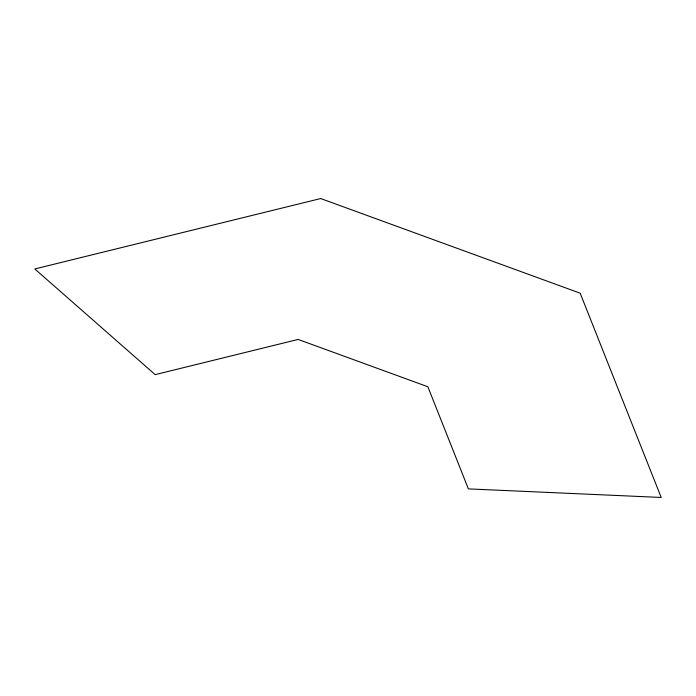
<?xml version="1.0" encoding="UTF-8"?>
<svg xmlns="http://www.w3.org/2000/svg" width="696" height="696" viewBox="0 0 696 696"><rect width="100%" height="100%" fill="white"/><g stroke="black" fill="none" stroke-linecap="round" stroke-linejoin="round"><path stroke-width="1.04" d="M320.699 198.543L34.8 268.952L155.182 374.639L298.132 339.43L427.866 386.759L468.382 488.888L661.2 497.457L580.168 293.19L320.699 198.543"/></g></svg>
